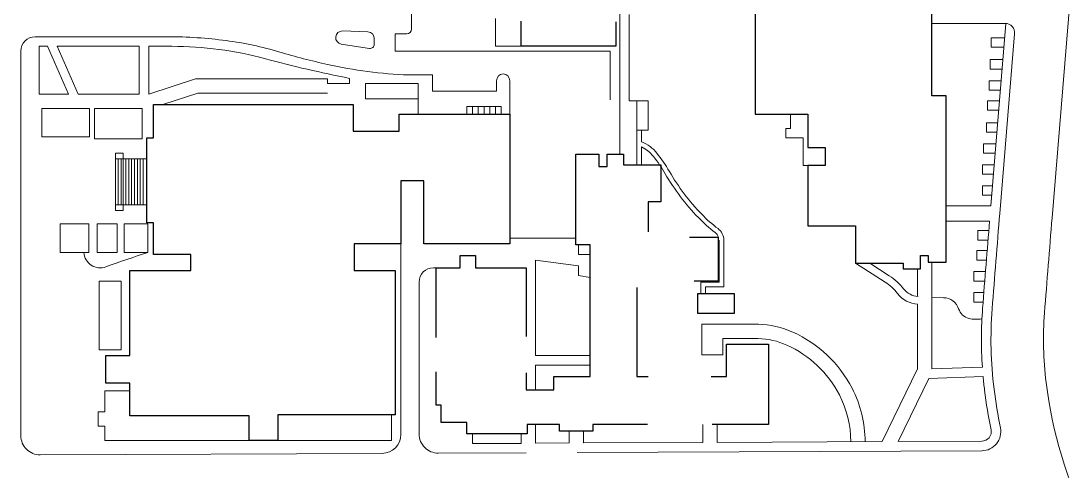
# Model space of a CAD drawing. Header units: feet. Extents: x 2817291 to 2825191, y 230718 to 237492.
# Drawn here: x 2819601 to 2820699, y 233862 to 234336 of the extents above; entities that cross this region are included whole.
import ezdxf

# ---------------------------------------------------------------- set-up
doc = ezdxf.new("R2010")
doc.units = ezdxf.units.FT
doc.layers.add('63', color=7, linetype='Continuous', lineweight=13)

msp = doc.modelspace()

# ---------------------------------------------------------------- linework, layer by layer
at = {"layer": '63'}
for p, q in [((2820011.857, 234327.062), (2820011.857, 234432.589)), ((2820230.95, 234195.405), (2820230.95, 234408.469)), ((2820708.16, 234396.048), (2820686.035, 234128.538)), ((2820559.591, 234333.092), (2820559.591, 234358.218)), ((2820100.298, 234308.972), (2820100.298, 234338.117)), ((2820241, 234342.423), (2820241, 234251.686)), ((2820636.572, 234333.092), (2820559.591, 234333.092)), ((2820621.527, 234141.134), (2820637.404, 234333.092)), ((2819755.577, 234319.022), (2819615.88, 234319.022)), ((2819966.094, 234324.029), (2819939.286, 234325.101)), ((2819972.661, 234311.098), (2819972.661, 234317.194)), ((2819994.771, 234322.037), (2820006.831, 234322.037)), ((2819994.771, 234303.947), (2819994.771, 234322.037)), ((2820621.902, 234318.017), (2820636.157, 234318.017)), ((2820621.902, 234307.967), (2820621.902, 234318.017)), ((2820630.947, 234133.094), (2820646.588, 234322.214)), ((2819619.9, 234258.721), (2819619.9, 234308.972)), ((2819619.9, 234308.972), (2819628.945, 234308.972)), ((2819628.945, 234308.972), (2819651.056, 234258.721)), ((2819638.995, 234308.972), (2819661.106, 234258.721)), ((2819638.995, 234308.972), (2819725.427, 234308.972)), ((2819725.427, 234308.972), (2819725.427, 234258.721)), ((2819735.477, 234308.972), (2819735.477, 234258.721)), ((2819735.477, 234308.972), (2819759.597, 234308.972)), ((2819937.96, 234311.373), (2819967.656, 234306.804)), ((2820127.433, 234308.972), (2820100.298, 234308.972)), ((2820635.326, 234307.967), (2820621.902, 234307.967)), ((2819600.805, 234303.947), (2819600.805, 233899.013)), ((2820220.9, 234303.947), (2819994.771, 234303.947)), ((2820220.9, 234252.691), (2820220.9, 234303.947)), ((2820620.897, 234294.902), (2820634.245, 234294.902)), ((2820620.897, 234284.852), (2820620.897, 234294.902)), ((2820633.414, 234284.852), (2820620.897, 234284.852)), ((2819735.477, 234258.721), (2819784.723, 234274.801)), ((2819784.723, 234274.801), (2819923.415, 234274.801)), ((2819923.415, 234274.801), (2819923.415, 234269.776)), ((2819946.53, 234269.776), (2819946.53, 234275.237)), ((2820033.967, 234278.821), (2820008.842, 234278.821)), ((2820033.967, 234261.736), (2820033.967, 234278.821)), ((2820101.303, 234272.791), (2820101.303, 234261.736)), ((2820115.373, 234237.616), (2820115.373, 234272.791)), ((2820619.892, 234272.791), (2820632.416, 234272.791)), ((2820619.892, 234262.741), (2820619.892, 234272.791)), ((2819923.415, 234269.776), (2819946.53, 234269.776)), ((2819963.616, 234269.776), (2819963.616, 234253.696)), ((2820018.892, 234269.776), (2819963.616, 234269.776)), ((2820018.892, 234237.616), (2820018.892, 234269.776)), ((2820101.303, 234261.736), (2820033.967, 234261.736)), ((2820631.585, 234262.741), (2820619.892, 234262.741)), ((2819651.056, 234258.721), (2819619.9, 234258.721)), ((2819725.427, 234258.721), (2819661.106, 234258.721)), ((2819750.187, 234247.666), (2819787.122, 234259.726)), ((2819787.122, 234259.726), (2819923.415, 234259.726)), ((2819963.616, 234253.696), (2820018.892, 234253.696)), ((2820241, 234251.686), (2820249.041, 234251.686)), ((2820249.041, 234251.686), (2820249.041, 234220.53)), ((2820261.101, 234251.686), (2820249.041, 234251.686)), ((2820261.101, 234220.53), (2820261.101, 234251.686)), ((2820617.882, 234251.686), (2820630.671, 234251.686)), ((2820617.882, 234241.636), (2820617.882, 234251.686)), ((2819622.915, 234243.646), (2819622.915, 234213.495)), ((2819673.166, 234243.646), (2819622.915, 234243.646)), ((2819673.166, 234213.495), (2819673.166, 234243.646)), ((2819678.191, 234243.646), (2819728.442, 234243.646)), ((2819678.191, 234211.485), (2819678.191, 234243.646)), ((2819728.442, 234243.646), (2819728.442, 234211.485)), ((2820070.147, 234237.616), (2820070.147, 234245.656)), ((2820070.147, 234245.656), (2820106.328, 234245.656)), ((2820076.178, 234237.616), (2820076.178, 234245.656)), ((2820082.208, 234237.616), (2820082.208, 234245.656)), ((2820088.238, 234237.616), (2820088.238, 234245.656)), ((2820094.268, 234237.616), (2820094.268, 234245.656)), ((2820100.298, 234237.616), (2820100.298, 234245.656)), ((2820106.328, 234237.616), (2820106.328, 234245.656)), ((2820629.84, 234241.636), (2820617.882, 234241.636)), ((2820410.848, 234237.616), (2820410.848, 234222.541)), ((2820616.877, 234228.571), (2820628.759, 234228.571)), ((2820616.877, 234218.521), (2820616.877, 234228.571)), ((2820249.041, 234220.53), (2820261.101, 234220.53)), ((2820249.041, 234184.35), (2820249.041, 234220.53)), ((2820254.066, 234208.522), (2820254.066, 234220.53)), ((2820405.823, 234222.541), (2820405.823, 234212.49)), ((2820410.848, 234222.541), (2820405.823, 234222.541)), ((2820627.928, 234218.521), (2820616.877, 234218.521)), ((2819622.915, 234213.495), (2819673.166, 234213.495)), ((2819728.442, 234211.485), (2819678.191, 234211.485)), ((2820405.823, 234212.49), (2820423.913, 234212.49)), ((2820423.913, 234212.49), (2820423.913, 234183.345)), ((2820613.862, 234206.46), (2820626.93, 234206.46)), ((2820613.862, 234196.41), (2820613.862, 234206.46)), ((2819700.301, 234196.403), (2819708.342, 234196.403)), ((2819700.301, 234190.38), (2819700.301, 234196.403)), ((2819708.342, 234196.403), (2819708.342, 234190.38)), ((2820254.066, 234184.35), (2820254.066, 234203.01)), ((2820626.099, 234196.41), (2820613.862, 234196.41)), ((2819708.342, 234190.38), (2819700.301, 234190.38)), ((2819700.301, 234190.38), (2819700.301, 234142.132)), ((2819703.316, 234190.38), (2819703.316, 234142.132)), ((2819706.331, 234190.38), (2819706.331, 234142.132)), ((2819708.342, 234190.38), (2819733.467, 234190.38)), ((2819708.342, 234142.132), (2819708.342, 234190.38)), ((2819711.357, 234142.132), (2819711.357, 234190.38)), ((2819714.372, 234142.132), (2819714.372, 234190.38)), ((2819717.387, 234142.132), (2819717.387, 234190.38)), ((2819720.402, 234142.132), (2819720.402, 234190.38)), ((2819723.417, 234142.132), (2819723.417, 234190.38)), ((2819726.432, 234142.132), (2819726.432, 234190.38)), ((2819729.447, 234142.132), (2819729.447, 234190.38)), ((2820612.857, 234184.35), (2820625.102, 234184.35)), ((2820612.857, 234174.3), (2820612.857, 234184.35)), ((2820423.913, 234183.345), (2820428.939, 234183.345)), ((2820624.27, 234174.3), (2820612.857, 234174.3)), ((2820612.857, 234162.24), (2820623.273, 234162.24)), ((2820612.857, 234152.189), (2820612.857, 234162.24)), ((2820622.442, 234152.189), (2820612.857, 234152.189)), ((2819700.301, 234142.132), (2819708.342, 234142.132)), ((2819700.301, 234136.109), (2819700.301, 234142.132)), ((2819733.467, 234142.132), (2819708.342, 234142.132)), ((2819708.342, 234142.132), (2819708.342, 234136.109)), ((2820621.527, 234141.134), (2820574.666, 234141.134)), ((2819708.342, 234136.109), (2819700.301, 234136.109)), ((2819642.01, 234122.039), (2819672.161, 234122.039)), ((2819642.01, 234091.888), (2819642.01, 234122.039)), ((2819672.161, 234122.039), (2819672.161, 234091.888)), ((2819681.206, 234122.039), (2819702.311, 234122.039)), ((2819681.206, 234091.888), (2819681.206, 234122.039)), ((2819702.311, 234122.039), (2819702.311, 234091.888)), ((2819709.346, 234122.039), (2819734.472, 234122.039)), ((2819709.346, 234091.888), (2819709.346, 234122.039)), ((2819734.472, 234122.039), (2819734.472, 234091.888)), ((2820574.666, 234125.054), (2820620.2, 234125.054)), ((2820607.831, 234115.004), (2820619.376, 234115.004)), ((2820607.831, 234104.954), (2820607.831, 234115.004)), ((2820000.801, 233900.577), (2820000.801, 234100.934)), ((2820115.373, 234106.964), (2820184.719, 234106.964)), ((2820187.734, 234099.929), (2820187.734, 234089.878)), ((2820335.472, 234060.733), (2820335.472, 234104.954)), ((2820340.497, 234055.708), (2820340.497, 234104.954)), ((2820618.558, 234104.954), (2820607.831, 234104.954)), ((2819672.161, 234091.888), (2819642.01, 234091.888)), ((2819702.311, 234091.888), (2819681.206, 234091.888)), ((2819734.472, 234091.888), (2819709.346, 234091.888)), ((2820187.734, 234089.878), (2820199.795, 234089.878)), ((2820606.826, 234093.898), (2820617.664, 234093.898)), ((2820606.826, 234083.848), (2820606.826, 234093.898)), ((2820037.987, 234075.808), (2820034.972, 234075.808)), ((2820142.509, 234083.848), (2820187.734, 234077.818)), ((2820142.509, 233983.347), (2820142.509, 234083.848)), ((2820187.734, 234077.818), (2820187.734, 234067.768)), ((2820479.189, 234080.833), (2820510.345, 234060.733)), ((2820494.02, 234080.833), (2820514.704, 234067.489)), ((2820544.515, 234045.67), (2820544.515, 234074.803)), ((2820559.591, 233969.465), (2820559.591, 234081.838)), ((2820616.857, 234083.848), (2820606.826, 234083.848)), ((2820187.734, 234067.768), (2820199.795, 234065.758)), ((2820603.811, 234071.788), (2820615.896, 234071.788)), ((2820603.811, 234061.738), (2820603.811, 234071.788)), ((2819683.216, 234061.738), (2819683.216, 233989.377)), ((2819706.331, 234061.738), (2819683.216, 234061.738)), ((2819706.331, 233989.377), (2819706.331, 234061.738)), ((2820019.897, 234060.733), (2820019.897, 233900.835)), ((2820316.377, 234060.733), (2820335.472, 234060.733)), ((2820316.377, 234048.673), (2820316.377, 234060.733)), ((2820321.402, 234055.708), (2820340.497, 234055.708)), ((2820321.402, 234048.673), (2820321.402, 234055.708)), ((2820615.101, 234061.738), (2820603.811, 234061.738)), ((2820559.591, 234044.653), (2820571.737, 234044.332)), ((2820603.811, 234049.678), (2820614.154, 234049.678)), ((2820603.811, 234039.628), (2820603.811, 234049.678)), ((2820544.515, 233969.276), (2820544.515, 234037.617)), ((2820613.371, 234039.628), (2820603.811, 234039.628)), ((2820317.382, 234016.512), (2820317.382, 233984.352)), ((2820376.94, 234016.512), (2820317.382, 234016.512)), ((2820339.492, 234001.437), (2820339.492, 233984.352)), ((2820376.678, 234001.437), (2820339.492, 234001.437)), ((2819683.216, 233989.377), (2819706.331, 233989.377)), ((2820142.509, 233983.347), (2820199.795, 233983.347)), ((2820339.492, 233984.352), (2820317.382, 233984.352)), ((2820142.509, 233973.296), (2820199.795, 233973.296)), ((2820142.509, 233947.166), (2820142.509, 233973.296)), ((2820507.326, 233892.817), (2820544.515, 233969.276)), ((2820559.591, 233969.465), (2820612.591, 233971.313)), ((2820524.125, 233892.889), (2820556.426, 233959.299)), ((2820556.426, 233959.299), (2820613.389, 233961.285)), ((2819689.246, 233946.161), (2819715.377, 233946.161)), ((2819689.246, 233924.051), (2819689.246, 233946.161)), ((2819682.211, 233924.051), (2819689.246, 233924.051)), ((2819682.211, 233908.975), (2819682.211, 233924.051)), ((2819990.751, 233893.9), (2819990.751, 233921.035)), ((2820318.387, 233910.985), (2820318.387, 233891.995)), ((2820333.462, 233892.061), (2820333.462, 233910.985)), ((2819689.246, 233908.975), (2819682.211, 233908.975)), ((2819689.246, 233893.9), (2819689.246, 233908.975)), ((2820076.129, 233900.935), (2820076.11, 233890.942)), ((2820127.366, 233890.942), (2820127.385, 233900.935)), ((2820177.684, 233903.95), (2820177.684, 233891.383)), ((2820192.76, 233891.449), (2820192.76, 233903.95)), ((2819841.004, 233893.9), (2819689.246, 233893.9)), ((2819871.154, 233893.9), (2819990.751, 233893.9)), ((2820076.11, 233890.942), (2820127.366, 233890.942)), ((2820192.76, 233891.449), (2820318.387, 233891.995)), ((2820333.462, 233892.061), (2820507.326, 233892.817)), ((2820524.125, 233892.889), (2820611.989, 233893.272)), ((2819620.992, 233878.913), (2819980.788, 233880.477)), ((2820040.084, 233880.735), (2820132.712, 233881.138)), ((2820186.28, 233881.37), (2820612.033, 233883.222))]:
    msp.add_line(p, q, dxfattribs=at)
at = {"layer": '63', "lineweight": 25}
for p, q in [((2820559.591, 234256.711), (2820559.591, 234364.248)), ((2820373.663, 234350.178), (2820373.663, 234237.616)), ((2820127.433, 234308.972), (2820127.433, 234335.494)), ((2820226.93, 234334.718), (2820226.93, 234308.972)), ((2820226.93, 234308.972), (2820127.433, 234308.972)), ((2820574.666, 234256.711), (2820559.591, 234256.711)), ((2820574.666, 234081.838), (2820574.666, 234256.711)), ((2819740.502, 234247.666), (2819950.551, 234247.666)), ((2819740.502, 234212.49), (2819740.502, 234247.666)), ((2819950.551, 234247.666), (2819950.551, 234219.526)), ((2819998.791, 234237.616), (2820115.373, 234237.616)), ((2819998.791, 234219.526), (2819998.791, 234237.616)), ((2820115.373, 234237.616), (2820115.373, 234100.934)), ((2820373.663, 234237.616), (2820428.939, 234237.616)), ((2820428.939, 234237.616), (2820428.939, 234202.44)), ((2819950.551, 234219.526), (2819998.791, 234219.526)), ((2819733.467, 234212.49), (2819740.502, 234212.49)), ((2819733.467, 234123.044), (2819733.467, 234212.49)), ((2820184.719, 234195.405), (2820208.84, 234195.405)), ((2820184.719, 234099.929), (2820184.719, 234195.405)), ((2820208.84, 234195.405), (2820208.84, 234182.34)), ((2820217.885, 234195.405), (2820234.97, 234195.405)), ((2820217.885, 234182.34), (2820217.885, 234195.405)), ((2820234.97, 234195.405), (2820234.97, 234184.35)), ((2820428.939, 234202.44), (2820447.029, 234202.44)), ((2820447.029, 234202.44), (2820447.029, 234183.345)), ((2820234.97, 234184.35), (2820274.166, 234184.35)), ((2820274.166, 234184.35), (2820274.166, 234145.154)), ((2820208.84, 234182.34), (2820217.885, 234182.34)), ((2820428.939, 234183.345), (2820428.939, 234120.029)), ((2820447.029, 234183.345), (2820428.939, 234183.345)), ((2820000.801, 234167.265), (2820000.801, 234100.934)), ((2820024.922, 234167.265), (2820000.801, 234167.265)), ((2820024.922, 234100.934), (2820024.922, 234167.265)), ((2820261.101, 234145.154), (2820261.101, 234113.732)), ((2820274.166, 234145.154), (2820261.101, 234145.154)), ((2819740.502, 234123.044), (2819733.467, 234123.044)), ((2819740.502, 234089.878), (2819740.502, 234123.044)), ((2820428.939, 234120.029), (2820479.189, 234120.029)), ((2820479.189, 234120.029), (2820479.189, 234080.833)), ((2820304.301, 234107.969), (2820334.467, 234107.969)), ((2820334.467, 234107.969), (2820334.467, 234061.738)), ((2819951.556, 234100.934), (2819951.556, 234072.793)), ((2820000.801, 234100.934), (2819951.556, 234100.934)), ((2820115.373, 234100.934), (2820024.922, 234100.934)), ((2820199.795, 234099.929), (2820184.719, 234099.929)), ((2820199.795, 233961.236), (2820199.795, 234099.929)), ((2819779.698, 234089.878), (2819740.502, 234089.878)), ((2819779.698, 234072.793), (2819779.698, 234089.878)), ((2820063.112, 234088.873), (2820079.193, 234088.873)), ((2820063.112, 234075.808), (2820063.112, 234088.873)), ((2820079.193, 234088.873), (2820079.193, 234075.808)), ((2820547.53, 234088.873), (2820555.571, 234088.873)), ((2820547.53, 234074.803), (2820547.53, 234088.873)), ((2820555.571, 234088.873), (2820555.571, 234081.838)), ((2820037.987, 234002.586), (2820037.987, 234075.808)), ((2820037.987, 234075.808), (2820063.112, 234075.808)), ((2820079.193, 234075.808), (2820132.459, 234075.808)), ((2820132.459, 234075.808), (2820132.459, 234003.475)), ((2820479.189, 234080.833), (2820529.44, 234080.833)), ((2820529.44, 234080.833), (2820529.44, 234074.803)), ((2820529.44, 234074.803), (2820547.53, 234074.803)), ((2820555.571, 234081.838), (2820574.666, 234081.838)), ((2819715.377, 234072.793), (2819779.698, 234072.793)), ((2819715.377, 233983.347), (2819715.377, 234072.793)), ((2819951.556, 234072.793), (2819994.771, 234072.793)), ((2819994.771, 234072.793), (2819994.771, 233921.035)), ((2820249.041, 234055.162), (2820249.041, 233961.236)), ((2820334.467, 234061.738), (2820309.274, 234061.738)), ((2820313.362, 234048.673), (2820351.552, 234048.673)), ((2820313.362, 234027.567), (2820313.362, 234048.673)), ((2820351.552, 234048.673), (2820351.552, 234027.567)), ((2820351.552, 234027.567), (2820313.362, 234027.567)), ((2820343.512, 233995.407), (2820387.733, 233995.407)), ((2820343.512, 233961.236), (2820343.512, 233995.407)), ((2820387.733, 233995.407), (2820387.733, 233910.985)), ((2819690.251, 233983.347), (2819715.377, 233983.347)), ((2819690.251, 233954.201), (2819690.251, 233983.347)), ((2820037.987, 233931.086), (2820037.987, 233966.178)), ((2820132.459, 233965.29), (2820132.459, 233947.166)), ((2819715.377, 233954.201), (2819690.251, 233954.201)), ((2819715.377, 233920.03), (2819715.377, 233954.201)), ((2820161.604, 233961.236), (2820199.795, 233961.236)), ((2820161.604, 233947.166), (2820161.604, 233961.236)), ((2820249.041, 233961.236), (2820261.009, 233961.236)), ((2820327.279, 233961.236), (2820343.512, 233961.236)), ((2820132.459, 233947.166), (2820161.604, 233947.166)), ((2819871.154, 233921.035), (2819871.154, 233893.9)), ((2819994.771, 233921.035), (2819871.154, 233921.035)), ((2820043.012, 233931.086), (2820037.987, 233931.086)), ((2820043.012, 233912.995), (2820043.012, 233931.086)), ((2819841.004, 233920.03), (2819715.377, 233920.03)), ((2819841.004, 233893.9), (2819841.004, 233920.03)), ((2820070.147, 233912.995), (2820043.012, 233912.995)), ((2820070.147, 233900.935), (2820070.147, 233912.995)), ((2820133.464, 233910.985), (2820133.464, 233900.935)), ((2820167.634, 233910.985), (2820133.464, 233910.985)), ((2820167.634, 233903.95), (2820167.634, 233910.985)), ((2820202.81, 233910.985), (2820202.81, 233903.95)), ((2820260.122, 233910.985), (2820202.81, 233910.985)), ((2820387.733, 233910.985), (2820328.166, 233910.985)), ((2820133.464, 233900.935), (2820070.147, 233900.935)), ((2820202.81, 233903.95), (2820167.634, 233903.95)), ((2819871.154, 233893.9), (2819841.004, 233893.9))]:
    msp.add_line(p, q, dxfattribs=at)
at = {"layer": '63'}
msp.add_lwpolyline([(2820142.509, 233910.985), (2820142.509, 233891.23), (2820177.684, 233891.383)], dxfattribs=at)
for centre, radius, start, end in [((2820006.831, 234327.062), 5.025, 270, 0), ((2820636.572, 234323.042), 10.05, 355.27201, 90), ((2819615.88, 234303.947), 15.075, 90, 180), ((2819755.577, 233849.554), 469.468, 82.49654, 90), ((2819939.01, 234318.199), 6.907, 87.70939, 261.25384), ((2819965.821, 234317.194), 6.84, 0, 87.70939), ((2819759.597, 233931.202), 377.77, 74.88731, 90), ((2819769.934, 233958.553), 359.527, 73.31394, 82.49654), ((2819968.317, 234311.098), 4.344, 261.25384, 0), ((2820204.588, 235578.959), 1329.016, 254.88731, 258.80366), ((2820075.444, 234977.772), 704.495, 253.31395, 257.53763), ((2820028.203, 234764.018), 485.583, 257.53762, 267.71484), ((2820108.338, 234272.791), 7.035, 0, 180), ((2820238.479, 234171.098), 40.54, 38.63711, 67.3895), ((2820238.479, 234171.098), 35.515, 38.63711, 63.96863), ((2820148.404, 234099.096), 155.856, 30.12358, 38.63711), ((2820148.404, 234099.096), 150.831, 30.12358, 38.63711), ((2820485.815, 234294.872), 239.264, 210.12358, 224.02257), ((2820485.815, 234294.872), 234.239, 210.12358, 224.02257), ((2820420.563, 234231.809), 143.494, 224.02257, 233.1301), ((2839314.654, 232587.825), 18747.501, 175.27201, 175.58015), ((2820420.563, 234231.809), 148.519, 224.02257, 233.1301), ((2839314.654, 232587.825), 18757.551, 175.29919, 175.58015), ((2839314.654, 232587.825), 18692.225, 175.27201, 175.58015), ((2820325.422, 234104.954), 10.05, 18.43495, 53.1301), ((2820325.422, 234104.954), 15.075, 0, 53.1301), ((2819684.368, 234093.051), 17.271, 183.86142, 289.9159), ((2820108.098, 232923.524), 1226.651, 107.73353, 109.9159), ((2820034.972, 234060.733), 15.075, 90, 180), ((2820482.258, 234017.199), 59.848, 37.40976, 57.17146), ((2820482.258, 234017.199), 51.808, 37.40976, 57.17146), ((2820545.847, 234065.833), 20.207, 217.40976, 267.29829), ((2820545.847, 234065.833), 28.247, 217.40976, 267.29829), ((2820571.282, 234027.087), 17.251, 18.31344, 88.48602), ((2820602.116, 234037.292), 15.228, 198.31344, 256.4666), ((2821040.642, 234000.304), 429.031, 175.58015, 183.87456), ((2821040.642, 234000.304), 418.981, 175.58015, 187.14771), ((2820606.303, 234054.69), 33.123, 256.4666, 280.19199), ((2821040.642, 234000.304), 363.705, 175.58015, 187.14771), ((2820373.739, 233920.715), 95.85, 65.81713, 88.08583), ((2820373.739, 233920.715), 80.775, 65.81713, 87.91483), ((2820359.477, 233888.956), 130.665, 27.39488, 65.81713), ((2820359.477, 233888.956), 115.59, 27.39488, 65.81713), ((2821040.642, 234000.304), 429.031, 185.21808, 187.14771), ((2821159.052, 234015.153), 483.043, 187.14771, 205.74346), ((2820366.649, 233892.672), 122.588, 0.03064, 27.39488), ((2821159.052, 234015.153), 548.369, 187.14771, 191.55239), ((2821159.052, 234015.153), 538.318, 187.14771, 191.55239), ((2820366.649, 233892.672), 107.512, 0, 27.39488), ((2819620.905, 233899.013), 20.1, 180, 270.24911), ((2819980.701, 233900.577), 20.1, 270.24911, 0), ((2820039.997, 233900.835), 20.1, 180, 270.24911), ((2820039.997, 233900.835), 20.1, 180, 270.24911), ((2820611.945, 233903.322), 10.05, 270.24911, 11.55239), ((2820611.945, 233903.322), 20.1, 270.24911, 11.55239)]:
    msp.add_arc(centre, radius, start, end, dxfattribs=at)

doc.saveas('drawing.dxf')
